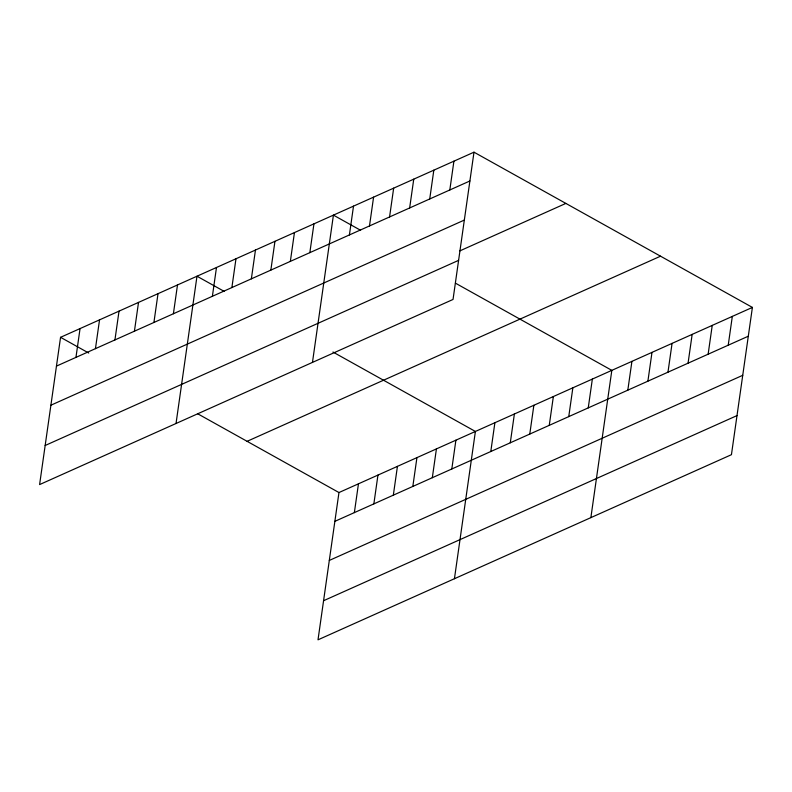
<?xml version="1.0" encoding="UTF-8"?>
<svg xmlns="http://www.w3.org/2000/svg" width="792" height="792" viewBox="0 0 792 792"><rect width="100%" height="100%" fill="white"/><g stroke="black" fill="none" stroke-linecap="round" stroke-linejoin="round"><path stroke-width="1.19" d="M473.992 152.183L60.558 337.313L39.6 484.585L453.034 299.455L473.992 152.183L752.4 307.415L731.442 454.687L318.008 639.817L338.966 492.545L752.4 307.415M75.953 357.39L80.051 328.591M95.446 348.658L99.544 319.859M114.929 339.936L119.028 311.127M134.422 331.204L138.521 302.405M153.915 322.473L158.014 293.674M173.399 313.751L177.497 284.952M176.032 423.492L196.99 276.22L224.136 291.357M212.385 296.297L216.483 267.498M231.878 287.565L235.976 258.766M251.361 278.843L255.46 250.034M270.854 270.112L274.953 241.312M290.347 261.38L294.446 232.581M309.84 252.658L313.939 223.859M312.464 362.399L333.422 215.127L360.568 230.264M349.411 234.937L353.509 206.138M369.488 225.948L373.586 197.149M389.565 216.959L393.664 188.15M354.361 512.622L358.459 483.823M409.652 207.959L413.751 179.16M373.854 503.89L377.952 475.091M429.729 198.97L433.828 170.171M393.337 495.168L397.435 466.369M449.816 189.981L453.915 161.172M412.83 486.437L416.929 457.637M432.323 477.715L436.422 448.906M451.806 468.983L455.905 440.184M454.44 578.724L475.398 431.452L332.967 352.034M490.793 451.529L494.891 422.73M510.286 442.797L514.384 413.998M529.769 434.075L533.867 405.276M549.262 425.344L553.361 396.545M568.755 416.622L572.854 387.813M588.248 407.89L592.347 379.091M590.872 517.631L611.83 370.359L455.42 283.15M627.818 390.169L631.917 361.37M647.896 381.18L651.994 352.381M667.973 372.19L672.071 343.382M688.06 363.191L692.159 334.392M708.137 354.202L712.236 325.403M728.224 345.213L732.323 316.414M56.46 366.112L469.894 180.982M50.896 405.207L464.33 220.077M459.885 250.866L565.864 203.415M45.164 445.49L458.598 260.36M247.094 441.322L660.528 256.192M334.868 521.344L748.301 336.214M329.304 560.439L742.738 375.309M323.572 600.722L737.005 415.592M60.558 337.313L88.744 353.034M197.614 413.731L338.966 492.545"/></g></svg>
